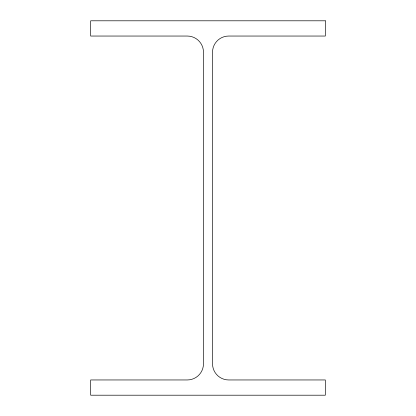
<?xml version="1.0" encoding="UTF-8"?>
<svg xmlns="http://www.w3.org/2000/svg" width="416" height="416" viewBox="0 0 416 416"><rect width="100%" height="100%" fill="white"/><g stroke="black" fill="none" stroke-linecap="round" stroke-linejoin="round"><path stroke-width="0.62" d="M325.328 20.8L90.672 20.8L90.672 36.046L187.309 36.046A16.162 16.162 0 0 1 203.471 52.208L203.471 363.792A16.162 16.162 0 0 1 187.309 379.954L90.672 379.954L90.672 395.2L325.328 395.2L325.328 379.954L228.691 379.954A16.162 16.162 0 0 1 212.529 363.792L212.529 52.208A16.162 16.162 0 0 1 228.691 36.046L325.328 36.046L325.328 20.8"/></g></svg>
